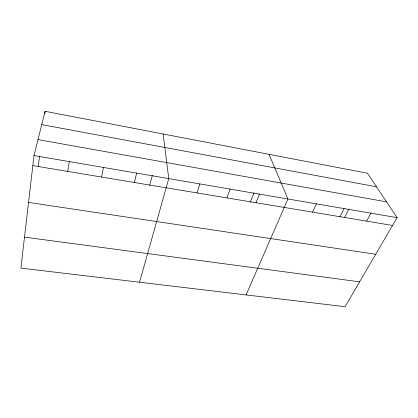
<?xml version="1.0" encoding="UTF-8"?>
<svg xmlns="http://www.w3.org/2000/svg" width="418" height="418" viewBox="0 0 418 418"><rect width="100%" height="100%" fill="white"/><g stroke="black" fill="none" stroke-linecap="round" stroke-linejoin="round"><path stroke-width="0.63" d="M34.004 155.559L20.9 268.105L345.08 306.702L397.1 217.658L367.443 173.235L45.066 111.298L34.004 155.559L397.1 217.658M38.242 166.787L39.574 155.951M44.763 113.764L45.066 111.298M67.753 171.422L69.315 161.599M101.579 177.049L103.507 167.446M134.366 182.504L136.639 173.109M149.691 185.409L152.319 175.341M139.544 282.228L168.752 178.606L163.119 133.979M197.003 192.923L199.893 183.93M226.937 197.902L230.109 189.098M250.277 202.375L254.029 192.787M255.999 202.74L259.437 194.114M246.092 294.92L287.918 198.984L269.067 154.336M312.492 212.135L316.416 203.859M339.938 216.702L344.087 208.587M344.453 217.642L348.899 209.057M366.612 221.138L370.97 213.185M24.505 237.152L359.616 281.821M28.544 202.432L375.714 254.264M32.834 165.617L392.544 225.454M37.991 139.602L386.551 201.857M41.737 124.616L376.498 186.799"/></g></svg>
